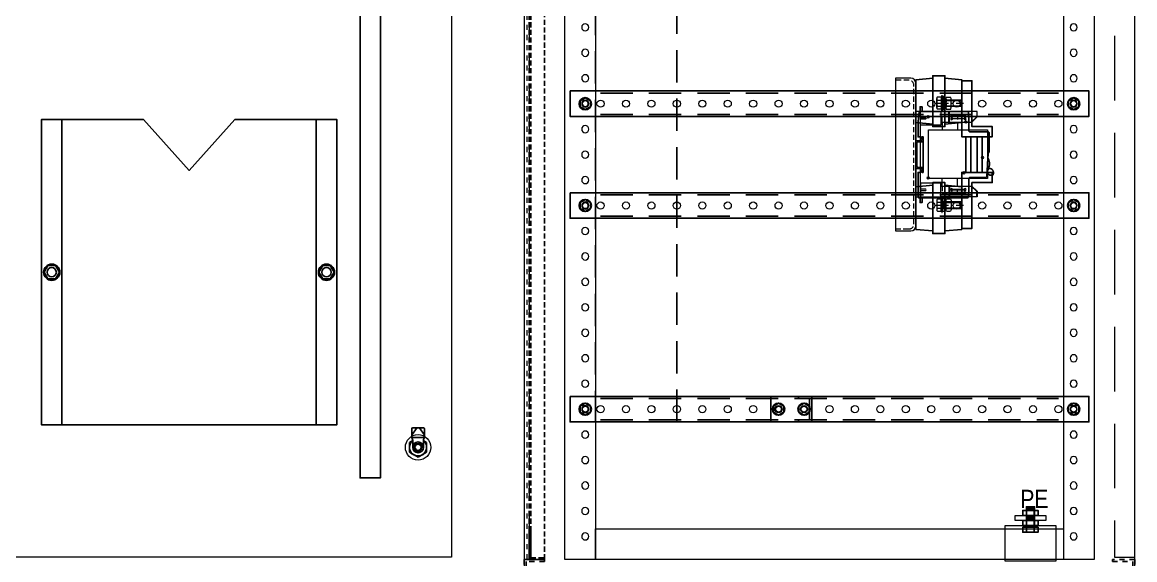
# Model space of a CAD drawing. Header units: millimetres. Extents: x 9130 to 9550, y -18883 to -17651.
# Drawn here: x 9285.5 to 9394.8, y -18817 to -18764.2 of the extents above; entities that cross this region are included whole.
import ezdxf

# ---------------------------------------------------------------- set-up
doc = ezdxf.new("R2010")
doc.units = ezdxf.units.MM
for name, pattern in [('CENTER', [2, 1.25, -0.25, 0.25, -0.25]), ('DASHED', [0.75, 0.5, -0.25]), ('EPL_DASH', [1, 0.5, -0.5]), ('HIDDEN', [9.525, 6.35, -3.175]), ('HIDDEN2', [4.7625, 3.175, -1.5875])]:
    doc.linetypes.add(name, pattern=pattern)
for name, color, linetype in [('00 ANTENA', 163, 'Continuous'), ('00 cian', 4, 'Continuous'), ('01-KOSTUR ORMARA', 7, 'Continuous'), ('02-MODULI', 7, 'Continuous'), ('03-1 SD DISTRIBUCIJA', 7, 'Continuous'), ('4', 7, 'Continuous'), ('CONT25', 3, 'Continuous'), ('CONT35', 7, 'Continuous'), ('DIMENS', 4, 'Continuous')]:
    doc.layers.add(name, color=color, linetype=linetype)
doc.layers.add('30 crvena', color=1, linetype='Continuous', lineweight=0)
doc.styles.add('ARIAL NARROW', font='ARIALN.TTF')

# ---------------------------------------------------------------- blocks, each defined once
blk = doc.blocks.new('531-100R')
at = {"layer": 'CONT25'}
for p, q in [((-7.8, 13.5), (-15.6, 0)), ((-7.8, 13.5), (-15.6, 0)), ((-15.6, 0), (-7.8, -13.5)), ((-15.6, 0), (-7.8, -13.5)), ((7.8, 13.5), (-7.8, 13.5)), ((7.8, 13.5), (-7.8, 13.5)), ((0, 5.8), (-5, 2.9)), ((-5, 2.9), (-5, -2.9)), ((0, 8.5), (11.7, 8.5)), ((5, 2.9), (0, 5.8)), ((5, -2.9), (5, 2.9)), ((10.7, 8.5), (7.8, 13.5)), ((10.7, 8.5), (7.8, 13.5)), ((15.6, 10), (12.3, 8.6)), ((15.6, 10), (15.6, -10)), ((29.1, 10), (15.6, 10)), ((18.9, 10), (30.6, 2)), ((30.6, -8.5), (30.6, 8.5)), ((-7.8, -13.5), (7.8, -13.5)), ((-7.8, -13.5), (7.8, -13.5)), ((-5, -2.9), (0, -5.8)), ((0, -5.8), (5, -2.9)), ((0, -8.5), (11.7, -8.5)), ((7.8, -13.5), (10.7, -8.5)), ((7.8, -13.5), (10.7, -8.5)), ((15.6, -10), (12.3, -8.6)), ((15.6, -10), (29.1, -10)), ((30.6, -2), (18.9, -10))]:
    blk.add_line(p, q, dxfattribs=at)
for radius in [8.5, 6, 5]:
    blk.add_circle((0, 0), radius, dxfattribs=at)
for centre, radius, start, end in [((0, 0), 13.5, 39.0228, 320.9772), ((11.7, 10), 1.5, 270, 292.5451), ((29.1, 8.5), 1.5, 0, 90), ((11.7, -10), 1.5, 67.4549, 90), ((11.7, -10), 1.5, 67.4549, 90), ((29.1, -8.5), 1.5, 270, 0)]:
    blk.add_arc(centre, radius, start, end, dxfattribs=at)
for p in [(-9.9, 9.9), (-7.2, -11.4)]:
    blk.add_point(p, dxfattribs=at)
blk = doc.blocks.new('m-brava sa unutrasnje')
at = {"layer": 'CONT35', "rotation": 90}
blk.add_blockref('531-100R', (0, 0), dxfattribs=at)
blk = doc.blocks.new('Bočni nosač 25mm za ormar sa upušt. vratima-Metplast')
at = {"color": 4}
for centre in [(1.5, 1.25), (49.5, 1.25)]:
    blk.add_circle(centre, 0.3, dxfattribs=at)
at = {"layer": '00 cian', "color": 2, "linetype": 'HIDDEN2'}
for p, q in [((3, 2.3), (48, 2.3)), ((3, 0.2), (48, 0.2))]:
    blk.add_line(p, q, dxfattribs=at)
at = {"layer": '00 cian', "color": 1}
blk.add_lwpolyline([(0, 2.5), (51, 2.5), (51, 0), (0, 0)], close=True, dxfattribs=at)
at = {"layer": '01-KOSTUR ORMARA', "color": 1, "linetype": 'Continuous', "lineweight": 15}
for points in [[(1.15, 1.25, 1), (1.85, 1.25, 1), (1.15, 1.25, 1)], [(49.15, 1.25, 1), (49.85, 1.25, 1), (49.15, 1.25, 1)]]:
    blk.add_lwpolyline(points, format="xyb", dxfattribs=at)
for centre in [(3, 1.25), (5.5, 1.25), (8, 1.25), (10.5, 1.25), (13, 1.25), (15.5, 1.25), (18, 1.25), (20.5, 1.25), (23, 1.25), (25.5, 1.25), (28, 1.25), (30.5, 1.25), (33, 1.25), (35.5, 1.25), (38, 1.25), (40.5, 1.25), (43, 1.25), (45.5, 1.25), (48, 1.25)]:
    blk.add_circle(centre, 0.35, dxfattribs=at)
at = {"layer": 'DIMENS'}
for points in [[(1, 0.96), (1.5, 0.67), (2, 0.96), (2, 1.54), (1.5, 1.83), (1, 1.54)], [(49, 0.96), (49.5, 0.67), (50, 0.96), (50, 1.54), (49.5, 1.83), (49, 1.54)]]:
    blk.add_lwpolyline(points, close=True, dxfattribs=at)
for centre in [(1.5, 1.25), (49.5, 1.25)]:
    blk.add_circle(centre, 0.6, dxfattribs=at)
blk = doc.blocks.new('Matica M6')
at = {"color": 4}
blk.add_circle((0.6, 0.6), 0.3, dxfattribs=at)
at = {"layer": 'DIMENS'}
blk.add_lwpolyline([(1.1, 0.31), (0.6, 0.02), (0.1, 0.31), (0.1, 0.89), (0.6, 1.18), (1.1, 0.89)], close=True, dxfattribs=at)
blk.add_circle((0.6, 0.6), 0.6, dxfattribs=at)
blk = doc.blocks.new('Aut. osig. bočno')
at = {"color": 3}
blk.add_lwpolyline([(6.79, 2.65), (6.9, 4.37, -0.182739), (6.93, 4.43), (6.97, 4.48, 0.198912), (7, 4.55), (7, 6.4, 0.414214), (6.9, 6.5), (5.1, 6.5, -0.414214), (5, 6.6), (5, 7.5), (4.95, 8.41, 0.399656), (4.85, 8.5), (0.1, 8.5), (0.4, 8.5), (0.4, 8.96), (0.2, 8.96), (0.2, 8.5), (0.1, 8.5), (0, 7.5), (0, 6), (0.26, 6), (0.34, 5.8), (0.36, 5.8), (0.4, 6), (0.5, 6), (0.5, 4.25), (0.5, 2.5), (0.4, 2.5), (0.36, 2.7), (0.34, 2.7), (0.26, 2.5), (0, 2.5), (0, 0.1, 0.414214), (0.1, 0), (0.2, 0), (0.2, -0.46), (0.4, -0.46), (0.4, 0), (0.1, 0), (4.85, 0, 0.399656), (4.95, 0.1), (5, 1), (5, 1.9, -0.414214), (5.1, 2), (6.66, 2, 0.396047), (6.76, 2.1), (6.79, 2.65, 0.603828), (7.37, 2.28, 0.591014), (6.96, 2.91), (6.95, 2.91, -0.071298), (6.79, 2.65, 0.317797), (6.87, 3.91), (6.79, 2.65)], format="xyb", dxfattribs=at)
for centre in [(1, 7.96), (4.7, 7.46), (6.34, 3.96), (4.5, 2.46), (1, 1.96)]:
    blk.add_circle(centre, 0.0911, dxfattribs=at)
blk = doc.blocks.new('1560008e')
at = {"color": 0, "linetype": 'Continuous', "lineweight": 15}
for p, q in [((-6.4, -5.6), (-6.4, 5.6)), ((-5.8, 3.8), (-0.6, 3.8)), ((-5.6, 7.5), (-0.8, 7.5)), ((0, -5.6), (0, 5.6)), ((-5.8, -3.8), (-0.6, -3.8)), ((-5.6, -7.5), (-0.8, -7.5))]:
    blk.add_line(p, q, dxfattribs=at)
for centre, radius, start, end in [((-3.5, 5.6), 2.87, 137.3601, 219.1549), ((4.9, 0), 11.3, 160.5296, 199.472), ((-2.9, 5.6), 2.87, 320.8451, 42.6333), ((-11.3, 0), 11.3, 340.5288, 19.4712), ((-3.5, -5.6), 2.87, 140.8451, 222.6399), ((-2.9, -5.6), 2.87, 317.3667, 39.1549)]:
    blk.add_arc(centre, radius, start, end, dxfattribs=at)
blk = doc.blocks.new('119707Z')
at = {"color": 0, "linetype": 'Continuous', "lineweight": 15}
for p, q in [((1.6, 6.4), (0, 6.4)), ((0, 6.4), (0, -6.4)), ((0, 0), (1.6, 1.6)), ((0, -1.6), (1.6, 0)), ((1.6, -6.4), (1.6, 6.4)), ((0, -6.4), (1.6, -6.4))]:
    blk.add_line(p, q, dxfattribs=at)
at = {"color": 0, "linetype": 'HIDDEN', "lineweight": 15}
for p, q in [((0, 3.5), (1.6, 3.5)), ((0, -3.5), (1.6, -3.5))]:
    blk.add_line(p, q, dxfattribs=at)
blk = doc.blocks.new('m-osigurac PK 00 bocno')
at = {"color": 2, "linetype": 'CENTER', "lineweight": 15}
for p, q in [((1.94, 9.21), (4.67, 9.21)), ((1.94, -0.81), (4.67, -0.81))]:
    blk.add_line(p, q, dxfattribs=at)
at = {"color": 0, "linetype": 'Continuous', "lineweight": 15}
for p, q in [((2.04, 8.77), (2.04, 9.66)), ((2.1, 9.81), (2.49, 9.81)), ((2.1, 9.51), (2.49, 9.51)), ((2.1, 8.91), (2.49, 8.91)), ((2.49, 9.81), (2.49, 8.61)), ((2.53, 9.53), (4.43, 9.53)), ((4.43, 8.89), (2.53, 8.89)), ((2.67, 9.53), (2.67, 8.89)), ((4.43, 9.53), (4.49, 9.47)), ((4.43, 9.53), (4.43, 8.89)), ((4.49, 8.95), (4.43, 8.89)), ((4.49, 9.47), (4.49, 8.95)), ((2.49, 8.61), (2.1, 8.61)), ((2.04, -0.37), (2.04, -1.26)), ((2.49, -0.21), (2.1, -0.21)), ((2.1, -0.51), (2.49, -0.51)), ((2.49, -1.41), (2.49, -0.21)), ((4.43, -0.49), (2.53, -0.49)), ((2.67, -1.13), (2.67, -0.49)), ((4.43, -1.13), (4.43, -0.49)), ((4.49, -0.55), (4.43, -0.49)), ((4.43, -1.13), (4.49, -1.07)), ((4.49, -1.07), (4.49, -0.55)), ((2.1, -1.11), (2.49, -1.11)), ((2.1, -1.41), (2.49, -1.41)), ((2.53, -1.13), (4.43, -1.13))]:
    blk.add_line(p, q, dxfattribs=at)
at = {"color": 5, "linetype": 'Continuous', "lineweight": 15}
for p, q in [((2.67, 9.47), (4.49, 9.47)), ((2.67, 8.95), (4.49, 8.95)), ((2.67, -0.55), (4.49, -0.55)), ((2.67, -1.07), (4.49, -1.07))]:
    blk.add_line(p, q, dxfattribs=at)
at = {"color": 0, "linetype": 'Continuous', "lineweight": 15}
for centre, radius, start, end in [((2.27, 9.66), 0.229, 137.3535, 219.1611), ((2.94, 9.21), 0.901, 160.5296, 199.472), ((2.27, 8.77), 0.229, 140.8389, 222.6465), ((2.53, 9.57), 0.04, 180, 270), ((2.53, 8.85), 0.04, 90, 180), ((2.27, -0.37), 0.229, 137.3535, 219.1611), ((2.94, -0.81), 0.901, 160.528, 199.4704), ((2.53, -0.45), 0.04, 180, 270), ((2.27, -1.26), 0.229, 140.8389, 222.6465), ((2.53, -1.17), 0.04, 90, 180)]:
    blk.add_arc(centre, radius, start, end, dxfattribs=at)
at = {"layer": '03-1 SD DISTRIBUCIJA', "color": 5, "linetype": 'Continuous', "lineweight": 15}
for points in [[(2.55, 8.4), (2.55, 9.95), (2.57, 9.95)], [(2.55, 0), (2.55, -1.55), (2.57, -1.55)]]:
    blk.add_lwpolyline(points, dxfattribs=at)
for points in [[(2.55, 8.4), (2.55, 9.95), (2.58, 9.95), (2.58, 8.4)], [(2.55, 0), (2.55, -1.55), (2.58, -1.55), (2.58, 0)]]:
    blk.add_lwpolyline(points, close=True, dxfattribs=at)
at = {"layer": '03-1 SD DISTRIBUCIJA', "color": 1, "linetype": 'Continuous', "lineweight": 15}
blk.add_lwpolyline([(0, 8.4), (0, 0), (0.45, 0), (0.45, 8.4)], close=True, dxfattribs=at)
at = {"layer": '03-1 SD DISTRIBUCIJA', "color": 3, "linetype": 'Continuous', "lineweight": 15}
for points in [[(0.45, 8.4), (2.45, 8.4), (2.45, 7.05), (0.45, 7.05)], [(2.45, 7.35), (5.5, 7.35), (6, 7.85), (6, 8.4), (2.45, 8.4)], [(3.51, 8.02), (4.82, 8.02), (4.82, 7.98), (3.51, 7.98)], [(3.51, 7.7), (4.82, 7.7), (4.82, 7.66), (3.51, 7.66)], [(1.24, 6.6), (7.04, 6.6), (7.04, 1.8), (1.24, 1.8)], [(0.45, 0), (2.45, 0), (2.45, 1.35), (0.45, 1.35)], [(2.45, 1.05), (5.5, 1.05), (6, 0.55), (6, 0), (2.45, 0)], [(3.51, 0.7), (4.82, 0.7), (4.82, 0.74), (3.51, 0.74)], [(3.51, 0.38), (4.82, 0.38), (4.82, 0.42), (3.51, 0.42)]]:
    blk.add_lwpolyline(points, close=True, dxfattribs=at)
for points in [[(0.45, 7.77), (0.98, 7.77, -0.285714), (0.98, 7.63), (0.45, 7.63)], [(0.45, 0.63), (0.98, 0.63, 0.285714), (0.98, 0.77), (0.45, 0.77)]]:
    blk.add_lwpolyline(points, format="xyb", dxfattribs=at)
at = {"layer": '03-1 SD DISTRIBUCIJA', "color": 3, "linetype": 'DASHED', "lineweight": 15}
for points in [[(2.59, 7.35), (2.59, 8.11), (4.09, 8.11), (4.09, 7.35)], [(2.59, 1.05), (2.59, 0.29), (4.09, 0.29), (4.09, 1.05)]]:
    blk.add_lwpolyline(points, dxfattribs=at)
at = {"layer": '03-1 SD DISTRIBUCIJA', "color": 3, "linetype": 'Continuous', "lineweight": 15}
for points in [[(3.23, 7.35), (3.23, 8.4)], [(3.29, 7.35), (3.29, 8.4)], [(6, 8.4), (5.98, 8.4), (5.98, 7.87), (5.43, 7.35)], [(2.59, 7.35), (2.59, 6.6)], [(4.09, 7.35), (4.09, 6.6)], [(2.59, 1.05), (2.59, 1.8)], [(4.09, 1.05), (4.09, 1.8)], [(3.23, 1.05), (3.23, 0)], [(3.29, 1.05), (3.29, 0)], [(6, 0), (5.98, 0), (5.98, 0.53), (5.43, 1.05)]]:
    blk.add_lwpolyline(points, dxfattribs=at)
for centre, start, end in [((3.51, 8), 11.5441, 348.4559), ((3.51, 7.68), 11.5441, 348.4559), ((4.82, 8), 191.5441, 168.4559), ((4.82, 7.68), 191.5441, 168.4559), ((3.51, 0.72), 11.5441, 348.4559), ((3.51, 0.4), 11.5441, 348.4559), ((4.82, 0.72), 191.5441, 168.4559), ((4.82, 0.4), 191.5441, 168.4559)]:
    blk.add_arc(centre, 0.0999, start, end, dxfattribs=at)
at = {"layer": '03-1 SD DISTRIBUCIJA', "color": 1, "linetype": 'Continuous', "lineweight": 15, "xscale": 0.1000000000000227, "yscale": 0.1000000000000227, "zscale": 0.1000000000000227, "rotation": 180}
blk.add_blockref('119707Z', (2.78, 9.21), dxfattribs=at)
at = {"layer": '03-1 SD DISTRIBUCIJA', "color": 3, "linetype": 'Continuous', "lineweight": 15, "xscale": 0.07999999999998408, "yscale": 0.07999999999998408, "zscale": 0.07999999999998408}
blk.add_blockref('1560008e', (3.46, 9.2), dxfattribs=at)
at = {"layer": '03-1 SD DISTRIBUCIJA', "color": 1, "linetype": 'Continuous', "lineweight": 15, "xscale": -0.1000000000000227, "yscale": 0.09999999999999432, "zscale": 0.1}
blk.add_blockref('119707Z', (2.78, -0.81), dxfattribs=at)
at = {"layer": '03-1 SD DISTRIBUCIJA', "color": 3, "linetype": 'Continuous', "lineweight": 15, "xscale": -0.07999999999998408, "yscale": 0.0800000000000125, "zscale": 0.08000000000000002, "rotation": 180}
blk.add_blockref('1560008e', (3.46, -0.8), dxfattribs=at)

msp = doc.modelspace()

# ---------------------------------------------------------------- linework, layer by layer
at = {"color": 5, "linetype": 'EPL_DASH', "lineweight": 15}
msp.add_lwpolyline([(9335.0897, -18622.4114), (9335.2897, -18622.4114), (9335.2897, -18816.9114), (9335.0897, -18816.9114)], close=True, dxfattribs=at)
at = {"color": 4, "linetype": 'DASHED'}
msp.add_lwpolyline([(9336.7897, -18622.4114), (9335.2897, -18622.4114), (9335.2897, -18816.9114), (9336.7897, -18816.9114), (9336.7897, -18622.4114), (9335.4397, -18622.4114), (9335.4397, -18816.9114)], dxfattribs=at)
at = {"color": 4}
for points in [[(9320.6587, -18630.4114), (9320.6587, -18808.9114), (9318.6587, -18808.9114), (9318.6587, -18630.4114), (9320.6587, -18630.4114)], [(9378.1897, -18775.4114), (9378.6897, -18775.4114), (9378.6897, -18778.9114), (9379.2897, -18778.9114), (9379.2897, -18775.4114), (9378.6897, -18775.4114), (9379.7897, -18775.4114), (9379.7897, -18778.9114), (9378.1897, -18778.9114), (9378.1897, -18775.4114), (9380.7897, -18775.4114), (9380.7897, -18774.4114), (9378.7897, -18774.4114), (9378.7897, -18769.9114), (9377.7897, -18769.9114), (9377.7897, -18775.4114), (9378.1897, -18775.4114), (9378.1897, -18778.9114), (9377.7897, -18778.9114), (9377.7897, -18784.4114), (9378.7897, -18784.4114), (9378.7897, -18779.9114), (9380.7897, -18779.9114), (9380.7897, -18778.9114), (9379.7897, -18778.9114)], [(9314.3587, -18773.7114), (9314.3587, -18803.7114), (9289.3587, -18803.7114), (9289.3587, -18773.7114), (9287.3587, -18773.7114), (9287.3587, -18803.7114), (9316.3587, -18803.7114), (9316.3587, -18773.7114), (9306.3587, -18773.7114), (9301.8587, -18778.7114), (9297.3587, -18773.7114), (9287.3587, -18773.7114)]]:
    msp.add_lwpolyline(points, dxfattribs=at)
at = {"color": 4, "linetype": 'HIDDEN2'}
msp.add_lwpolyline([(9341.7897, -18803.4114), (9349.7897, -18803.4114), (9349.7897, -18633.6614), (9341.7897, -18633.6614)], close=True, dxfattribs=at)
at = {"color": 4}
msp.add_lwpolyline([(9373.2897, -18777.1614), (9373.2897, -18775.9114, -0.41421356), (9373.3897, -18775.8114), (9373.7897, -18775.8114, 0.41421356), (9373.8897, -18775.7114), (9373.8897, -18775.4114), (9373.9897, -18775.4114), (9373.9897, -18775.8114, -0.41421356), (9373.8897, -18775.9114), (9373.4897, -18775.9114, 0.41421356), (9373.3897, -18776.0114), (9373.3897, -18778.3114, 0.41421356), (9373.4897, -18778.4114), (9373.8897, -18778.4114, -0.41421356), (9373.9897, -18778.5114), (9373.9897, -18778.9114), (9373.8897, -18778.9114), (9373.8897, -18778.6114, 0.41421356), (9373.7897, -18778.5114), (9373.3897, -18778.5114, -0.41421356), (9373.2897, -18778.4114), (9373.2897, -18777.1614)], format="xyb", dxfattribs=at)
at = {"color": 5}
msp.add_lwpolyline([(9363.0397, -18800.9114), (9361.7397, -18800.9114), (9361.7397, -18801.1114), (9362.8397, -18801.1114), (9362.8397, -18803.2114), (9361.7397, -18803.2114), (9361.7397, -18803.4114), (9363.0397, -18803.4114), (9363.0397, -18800.9114), (9359.0397, -18800.9114), (9359.0397, -18803.4114), (9363.0397, -18803.4114)], dxfattribs=at)
at = {"color": 4, "linetype": 'DASHED'}
msp.add_lwpolyline([(9336.7897, -18816.7614), (9336.7897, -18816.9114), (9335.2897, -18816.9114), (9335.2897, -18813.9114), (9335.4397, -18813.9114), (9335.4397, -18816.7614)], close=True, dxfattribs=at)
at = {"color": 1, "linetype": 'Continuous', "lineweight": 15}
msp.add_lwpolyline([(9341.7897, -18813.9114), (9387.7897, -18813.9114), (9387.7897, -18816.9114), (9341.7897, -18816.9114)], close=True, dxfattribs=at)
at = {"color": 4, "linetype": 'EPL_DASH'}
for points in [[(9334.7897, -18823.4114), (9334.7897, -18816.9114), (9336.7897, -18816.9114), (9336.7897, -18817.1114), (9334.9897, -18817.1114), (9334.9897, -18823.2114), (9338.5897, -18823.2114), (9338.5897, -18818.7114), (9341.7897, -18818.7114), (9341.7897, -18818.9114), (9338.7897, -18818.9114), (9338.7897, -18823.4114), (9334.7897, -18823.4114)], [(9394.7897, -18823.4114), (9394.7897, -18816.9114), (9392.5897, -18816.9114), (9392.5897, -18817.1114), (9394.5897, -18817.1114), (9394.5897, -18823.2114), (9390.9897, -18823.2114), (9390.9897, -18818.7114), (9387.7897, -18818.7114), (9387.7897, -18818.9114), (9390.7897, -18818.9114), (9390.7897, -18823.4114), (9394.7897, -18823.4114)]]:
    msp.add_lwpolyline(points, dxfattribs=at)
at = {"color": 4}
for centre in [(9288.3587, -18788.7114), (9315.3587, -18788.7114)]:
    msp.add_circle(centre, 0.45, dxfattribs=at)
at = {"layer": '01-KOSTUR ORMARA', "color": 5, "linetype": 'Continuous', "lineweight": 15}
for points in [[(9276.0587, -18622.6114), (9327.6587, -18622.6114), (9327.6587, -18816.7114), (9276.0587, -18816.7114)], [(9338.7897, -18622.4114), (9390.7897, -18622.4114), (9390.7897, -18816.9114), (9338.7897, -18816.9114)]]:
    msp.add_lwpolyline(points, close=True, dxfattribs=at)
at = {"layer": '01-KOSTUR ORMARA', "color": 1, "linetype": 'Continuous', "lineweight": 15}
for points in [[(9341.7897, -18622.4114), (9341.7897, -18816.9114)], [(9387.7897, -18622.4114), (9387.7897, -18816.9114)]]:
    msp.add_lwpolyline(points, dxfattribs=at)
at = {"layer": '01-KOSTUR ORMARA', "color": 5, "linetype": 'HIDDEN', "lineweight": 15}
msp.add_lwpolyline([(9394.7897, -18622.6114), (9392.7897, -18622.6114), (9392.7897, -18816.7114), (9394.7897, -18816.7114)], close=True, dxfattribs=at)
at = {"layer": '01-KOSTUR ORMARA', "color": 1, "linetype": 'Continuous', "lineweight": 15}
for points in [[(9340.4397, -18764.6614, 1), (9341.1397, -18764.6614, 1), (9340.4397, -18764.6614, 1)], [(9388.4397, -18764.6614, 1), (9389.1397, -18764.6614, 1), (9388.4397, -18764.6614, 1)], [(9340.4397, -18767.1614, 1), (9341.1397, -18767.1614, 1), (9340.4397, -18767.1614, 1)], [(9340.4397, -18767.1614, 1), (9341.1397, -18767.1614, 1), (9340.4397, -18767.1614, 1)], [(9388.4397, -18767.1614, 1), (9389.1397, -18767.1614, 1), (9388.4397, -18767.1614, 1)], [(9388.4397, -18767.1614, 1), (9389.1397, -18767.1614, 1), (9388.4397, -18767.1614, 1)], [(9340.4397, -18769.6614, 1), (9341.1397, -18769.6614, 1), (9340.4397, -18769.6614, 1)], [(9388.4397, -18769.6614, 1), (9389.1397, -18769.6614, 1), (9388.4397, -18769.6614, 1)], [(9340.4397, -18772.1614, 1), (9341.1397, -18772.1614, 1), (9340.4397, -18772.1614, 1)], [(9388.4397, -18772.1614, 1), (9389.1397, -18772.1614, 1), (9388.4397, -18772.1614, 1)], [(9340.4397, -18774.6614, 1), (9341.1397, -18774.6614, 1), (9340.4397, -18774.6614, 1)], [(9388.4397, -18774.6614, 1), (9389.1397, -18774.6614, 1), (9388.4397, -18774.6614, 1)], [(9340.4397, -18777.1614, 1), (9341.1397, -18777.1614, 1), (9340.4397, -18777.1614, 1)], [(9388.4397, -18777.1614, 1), (9389.1397, -18777.1614, 1), (9388.4397, -18777.1614, 1)], [(9340.4397, -18779.6614, 1), (9341.1397, -18779.6614, 1), (9340.4397, -18779.6614, 1)], [(9388.4397, -18779.6614, 1), (9389.1397, -18779.6614, 1), (9388.4397, -18779.6614, 1)], [(9340.4397, -18782.1614, 1), (9341.1397, -18782.1614, 1), (9340.4397, -18782.1614, 1)], [(9388.4397, -18782.1614, 1), (9389.1397, -18782.1614, 1), (9388.4397, -18782.1614, 1)], [(9340.4397, -18784.6614, 1), (9341.1397, -18784.6614, 1), (9340.4397, -18784.6614, 1)], [(9388.4397, -18784.6614, 1), (9389.1397, -18784.6614, 1), (9388.4397, -18784.6614, 1)], [(9340.4397, -18787.1614, 1), (9341.1397, -18787.1614, 1), (9340.4397, -18787.1614, 1)], [(9388.4397, -18787.1614, 1), (9389.1397, -18787.1614, 1), (9388.4397, -18787.1614, 1)], [(9340.4397, -18789.6614, 1), (9341.1397, -18789.6614, 1), (9340.4397, -18789.6614, 1)], [(9388.4397, -18789.6614, 1), (9389.1397, -18789.6614, 1), (9388.4397, -18789.6614, 1)], [(9340.4397, -18792.1614, 1), (9341.1397, -18792.1614, 1), (9340.4397, -18792.1614, 1)], [(9388.4397, -18792.1614, 1), (9389.1397, -18792.1614, 1), (9388.4397, -18792.1614, 1)], [(9340.4397, -18794.6614, 1), (9341.1397, -18794.6614, 1), (9340.4397, -18794.6614, 1)], [(9388.4397, -18794.6614, 1), (9389.1397, -18794.6614, 1), (9388.4397, -18794.6614, 1)], [(9340.4397, -18797.1614, 1), (9341.1397, -18797.1614, 1), (9340.4397, -18797.1614, 1)], [(9388.4397, -18797.1614, 1), (9389.1397, -18797.1614, 1), (9388.4397, -18797.1614, 1)], [(9340.4397, -18799.6614, 1), (9341.1397, -18799.6614, 1), (9340.4397, -18799.6614, 1)], [(9388.4397, -18799.6614, 1), (9389.1397, -18799.6614, 1), (9388.4397, -18799.6614, 1)], [(9340.4397, -18802.1614, 1), (9341.1397, -18802.1614, 1), (9340.4397, -18802.1614, 1)], [(9388.4397, -18802.1614, 1), (9389.1397, -18802.1614, 1), (9388.4397, -18802.1614, 1)], [(9324.3587, -18807.1614, -1), (9324.3587, -18804.6614, -1), (9324.3587, -18807.1614, -1)], [(9340.4397, -18804.6614, 1), (9341.1397, -18804.6614, 1), (9340.4397, -18804.6614, 1)], [(9388.4397, -18804.6614, 1), (9389.1397, -18804.6614, 1), (9388.4397, -18804.6614, 1)], [(9340.4397, -18807.1614, 1), (9341.1397, -18807.1614, 1), (9340.4397, -18807.1614, 1)], [(9388.4397, -18807.1614, 1), (9389.1397, -18807.1614, 1), (9388.4397, -18807.1614, 1)], [(9340.4397, -18809.6614, 1), (9341.1397, -18809.6614, 1), (9340.4397, -18809.6614, 1)], [(9388.4397, -18809.6614, 1), (9389.1397, -18809.6614, 1), (9388.4397, -18809.6614, 1)], [(9340.4397, -18812.1614, 1), (9341.1397, -18812.1614, 1), (9340.4397, -18812.1614, 1)], [(9388.4397, -18812.1614, 1), (9389.1397, -18812.1614, 1), (9388.4397, -18812.1614, 1)], [(9340.4397, -18814.6614, 1), (9341.1397, -18814.6614, 1), (9340.4397, -18814.6614, 1)], [(9388.4397, -18814.6614, 1), (9389.1397, -18814.6614, 1), (9388.4397, -18814.6614, 1)]]:
    msp.add_lwpolyline(points, format="xyb", dxfattribs=at)
msp.add_lwpolyline([(9324.3587, -18806.4489), (9323.8283, -18805.5302), (9324.8892, -18805.5302)], close=True, dxfattribs=at)
at = {"layer": '02-MODULI', "color": 5, "linetype": 'Continuous', "lineweight": 15}
msp.add_lwpolyline([(9371.2897, -18769.6614), (9371.2897, -18784.6614), (9372.7897, -18784.6614, 0.41421356), (9373.2897, -18784.1614), (9373.2897, -18770.1614, 0.41421356), (9372.7897, -18769.6614), (9371.2897, -18769.6614)], format="xyb", dxfattribs=at)
at = {"layer": '02-MODULI', "color": 1, "linetype": 'DASHED', "lineweight": 15}
msp.add_lwpolyline([(9371.2897, -18784.4614), (9372.5897, -18784.4614, 0.41421356), (9373.0897, -18783.9614), (9373.0897, -18770.3614, 0.41421356), (9372.5897, -18769.8614), (9371.2897, -18769.8614)], format="xyb", dxfattribs=at)
at = {"layer": '03-1 SD DISTRIBUCIJA', "color": 5, "linetype": 'Continuous', "lineweight": 15}
msp.add_lwpolyline([(9387.0397, -18817.1025), (9382.0397, -18817.1025), (9382.0397, -18813.6025), (9387.0397, -18813.6025)], close=True, dxfattribs=at)
at = {"layer": '03-1 SD DISTRIBUCIJA', "color": 6, "linetype": 'Continuous', "lineweight": 15}
msp.add_lwpolyline([(9386.0397, -18813.1025), (9383.0397, -18813.1025), (9383.0397, -18812.6025), (9386.0397, -18812.6025)], close=True, dxfattribs=at)
at = {"layer": '30 crvena', "color": 4, "linetype": 'Continuous'}
for points in [[(9384.4197, -18811.7525), (9384.1397, -18811.9859)], [(9384.5397, -18811.7525), (9384.1397, -18812.0859)], [(9384.2997, -18811.7525), (9384.1397, -18811.8859)], [(9384.1797, -18811.7525), (9384.1397, -18811.7859)], [(9384.6597, -18811.7525), (9384.2397, -18812.1025)], [(9384.7797, -18811.7525), (9384.3597, -18812.1025)], [(9384.8997, -18811.7525), (9384.4797, -18812.1025)], [(9384.9397, -18811.8192), (9384.5997, -18812.1025)], [(9384.9397, -18811.9192), (9384.7197, -18812.1025)], [(9384.9397, -18812.0192), (9384.8397, -18812.1025)], [(9384.5997, -18812.6025), (9384.1397, -18812.9859)], [(9384.7197, -18812.6025), (9384.1397, -18813.0859)], [(9384.4797, -18812.6025), (9384.1397, -18812.8859)], [(9384.3597, -18812.6025), (9384.1397, -18812.7859)], [(9384.2397, -18812.6025), (9384.1397, -18812.6859)], [(9384.8397, -18812.6025), (9384.2397, -18813.1025)], [(9384.9397, -18812.6192), (9384.3597, -18813.1025)], [(9384.9397, -18812.7192), (9384.4797, -18813.1025)], [(9384.9397, -18812.8192), (9384.5997, -18813.1025)], [(9384.9397, -18812.9192), (9384.7197, -18813.1025)], [(9384.9397, -18813.0192), (9384.8397, -18813.1025)]]:
    msp.add_lwpolyline(points, dxfattribs=at)
at = {"layer": '4', "color": 4}
for points in [[(9383.7891, -18812.1025), (9385.2902, -18812.1025), (9385.2902, -18812.6025), (9383.7891, -18812.6025), (9383.7891, -18812.1025), (9384.1644, -18812.1025), (9384.1644, -18812.6025), (9384.915, -18812.6025), (9384.915, -18812.1025)], [(9383.7891, -18813.1025), (9385.2902, -18813.1025), (9385.2902, -18813.6025), (9383.7891, -18813.6025), (9383.7891, -18813.1025), (9384.1644, -18813.1025), (9384.1644, -18813.6025), (9384.915, -18813.6025), (9384.915, -18813.1025)], [(9383.7891, -18813.7525), (9385.2902, -18813.7525), (9385.2902, -18814.2525), (9383.7891, -18814.2525), (9383.7891, -18813.7525), (9384.1644, -18813.7525), (9384.1644, -18814.2525), (9384.915, -18814.2525), (9384.915, -18813.7525)]]:
    msp.add_lwpolyline(points, dxfattribs=at)
msp.add_lwpolyline([(9384.9397, -18813.7525), (9384.1397, -18813.7525), (9384.1397, -18811.7525), (9384.9397, -18811.7525)], close=True, dxfattribs=at)
at = {"layer": 'DIMENS', "color": 5, "linetype": 'Continuous', "lineweight": 15}
msp.add_lwpolyline([(9334.7897, -18618.4114), (9334.7897, -18820.9114), (9394.7897, -18820.9114), (9394.7897, -18618.4114), (9334.7897, -18618.4114)], dxfattribs=at)
at = {"layer": 'DIMENS', "color": 40}
for points in [[(9373.2897, -18769.8114), (9373.2897, -18774.0114), (9374.9397, -18774.1614), (9374.9397, -18774.4114), (9376.1397, -18774.4114), (9376.1397, -18774.1614), (9377.7897, -18774.0114), (9377.7897, -18769.8114), (9376.1397, -18769.6614), (9376.1397, -18769.4114), (9374.9397, -18769.4114), (9374.9397, -18769.6614), (9373.2897, -18769.8114), (9374.9397, -18769.6614), (9374.9397, -18769.4114), (9374.9397, -18774.4114), (9376.1397, -18774.4114), (9376.1397, -18769.4114)], [(9373.2897, -18780.3114), (9373.2897, -18784.5114), (9374.9397, -18784.6614), (9374.9397, -18784.9114), (9376.1397, -18784.9114), (9376.1397, -18784.6614), (9377.7897, -18784.5114), (9377.7897, -18780.3114), (9376.1397, -18780.1614), (9376.1397, -18779.9114), (9374.9397, -18779.9114), (9374.9397, -18780.1614), (9373.2897, -18780.3114), (9374.9397, -18780.1614), (9374.9397, -18779.9114), (9374.9397, -18784.9114), (9376.1397, -18784.9114), (9376.1397, -18779.9114)]]:
    msp.add_lwpolyline(points, dxfattribs=at)
at = {"layer": 'DIMENS'}
for points in [[(9287.9834, -18789.3614), (9287.6082, -18788.7114), (9287.9834, -18788.0614), (9288.734, -18788.0614), (9289.1093, -18788.7114), (9288.734, -18789.3614)], [(9314.9834, -18789.3614), (9314.6082, -18788.7114), (9314.9834, -18788.0614), (9315.734, -18788.0614), (9316.1093, -18788.7114), (9315.734, -18789.3614)]]:
    msp.add_lwpolyline(points, close=True, dxfattribs=at)
for centre, radius in [((9288.3587, -18788.7114), 0.8), ((9288.3587, -18788.7114), 0.45), ((9315.3587, -18788.7114), 0.8), ((9315.3587, -18788.7114), 0.45)]:
    msp.add_circle(centre, radius, dxfattribs=at)

# ---------------------------------------------------------------- block references
at = {"color": 4}
for name, p in [('Bočni nosač 25mm za ormar sa upušt. vratima-Metplast', (9339.2897, -18773.4114)), ('Aut. osig. bočno', (9373.4897, -18781.4159)), ('Bočni nosač 25mm za ormar sa upušt. vratima-Metplast', (9339.2897, -18783.4114)), ('Bočni nosač 25mm za ormar sa upušt. vratima-Metplast', (9339.2897, -18803.4114)), ('Matica M6', (9359.1897, -18802.7614)), ('Matica M6', (9361.6897, -18802.7614))]:
    msp.add_blockref(name, p, dxfattribs=at)
at = {"xscale": 0.0625, "yscale": 0.0625, "zscale": 0.0625}
msp.add_blockref('m-brava sa unutrasnje', (9324.3587, -18805.9114), dxfattribs=at)
at = {"layer": '00 ANTENA', "color": 1, "linetype": 'Continuous', "lineweight": 15}
msp.add_blockref('m-osigurac PK 00 bocno', (9373.2897, -18781.3114), dxfattribs=at)

# ---------------------------------------------------------------- texts
at = {"layer": '02-MODULI', "insert": (9384.9288, -18810.0809), "char_height": 1.8, "width": 7.776125, "attachment_point": 2, "style": 'ARIAL NARROW'}
msp.add_mtext('PE', dxfattribs=at)

doc.saveas('drawing.dxf')
